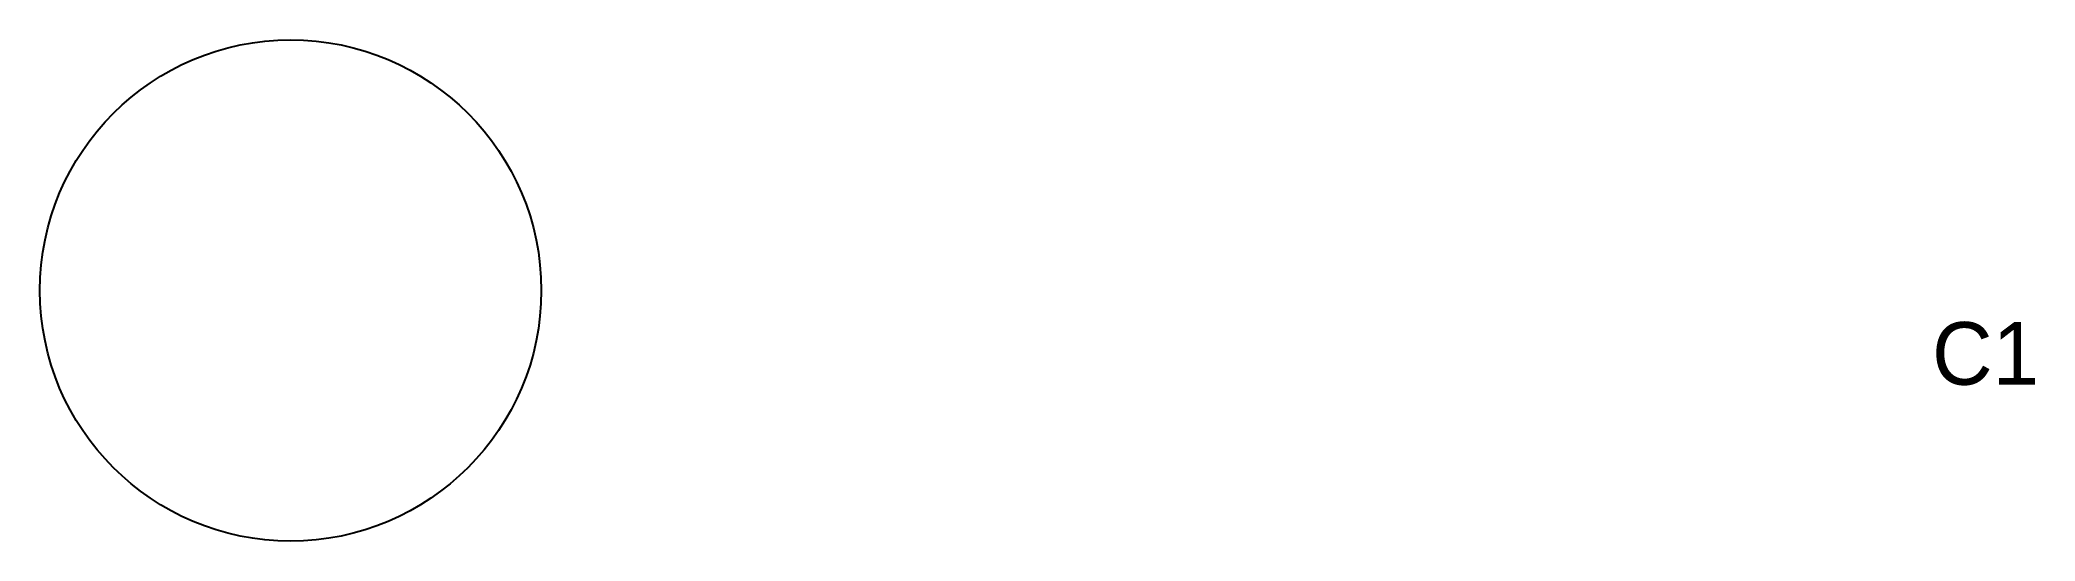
# Model space of a CAD drawing. Header units: millimetres. Extents: x -9.6 to 70, y -10.3 to 9.7.
import ezdxf
from ezdxf.enums import TextEntityAlignment as Align

# ---------------------------------------------------------------- set-up
doc = ezdxf.new("R2010")
doc.units = ezdxf.units.MM
doc.styles.get("Standard").update_dxf_attribs({"font": 'isoplus.shx'})

# ---------------------------------------------------------------- blocks, each defined once
blk = doc.blocks.new('Seinvoeten_200')
at = {"color": 200, "linetype": 'Continuous'}
blk.add_circle((0, 0), 10, dxfattribs=at)
at = {"color": 200, "linetype": 'Continuous', "flags": 1}
for tag, p in [('SEINNNAAM', (-4, 4)), ('KP', (-4, 0)), ('TBMLOCATIE', (-4, -4))]:
    blk.add_attdef(tag, p, '', height=2.5, dxfattribs=at)
blk = doc.blocks.new('SSP_TEMP3')
at = {"color": 7, "ltscale": 0.75}
blk.add_attdef('C1', text='', height=2.5, dxfattribs=at).set_placement((0, 0), align=Align.RIGHT)
for tag, p in [('C2', (5, 0)), ('C3', (16, 0)), ('C4', (46, 0))]:
    blk.add_attdef(tag, p, '', height=2.5, dxfattribs=at)

msp = doc.modelspace()

# ---------------------------------------------------------------- block references
at = {"color": 200}
msp.add_blockref('Seinvoeten_200', (0.396, -0.301), dxfattribs=at)
msp.add_blockref('SSP_TEMP3', (70.149, -4.062)).add_auto_attribs({'C1': 'C1'})

doc.saveas('drawing.dxf')
